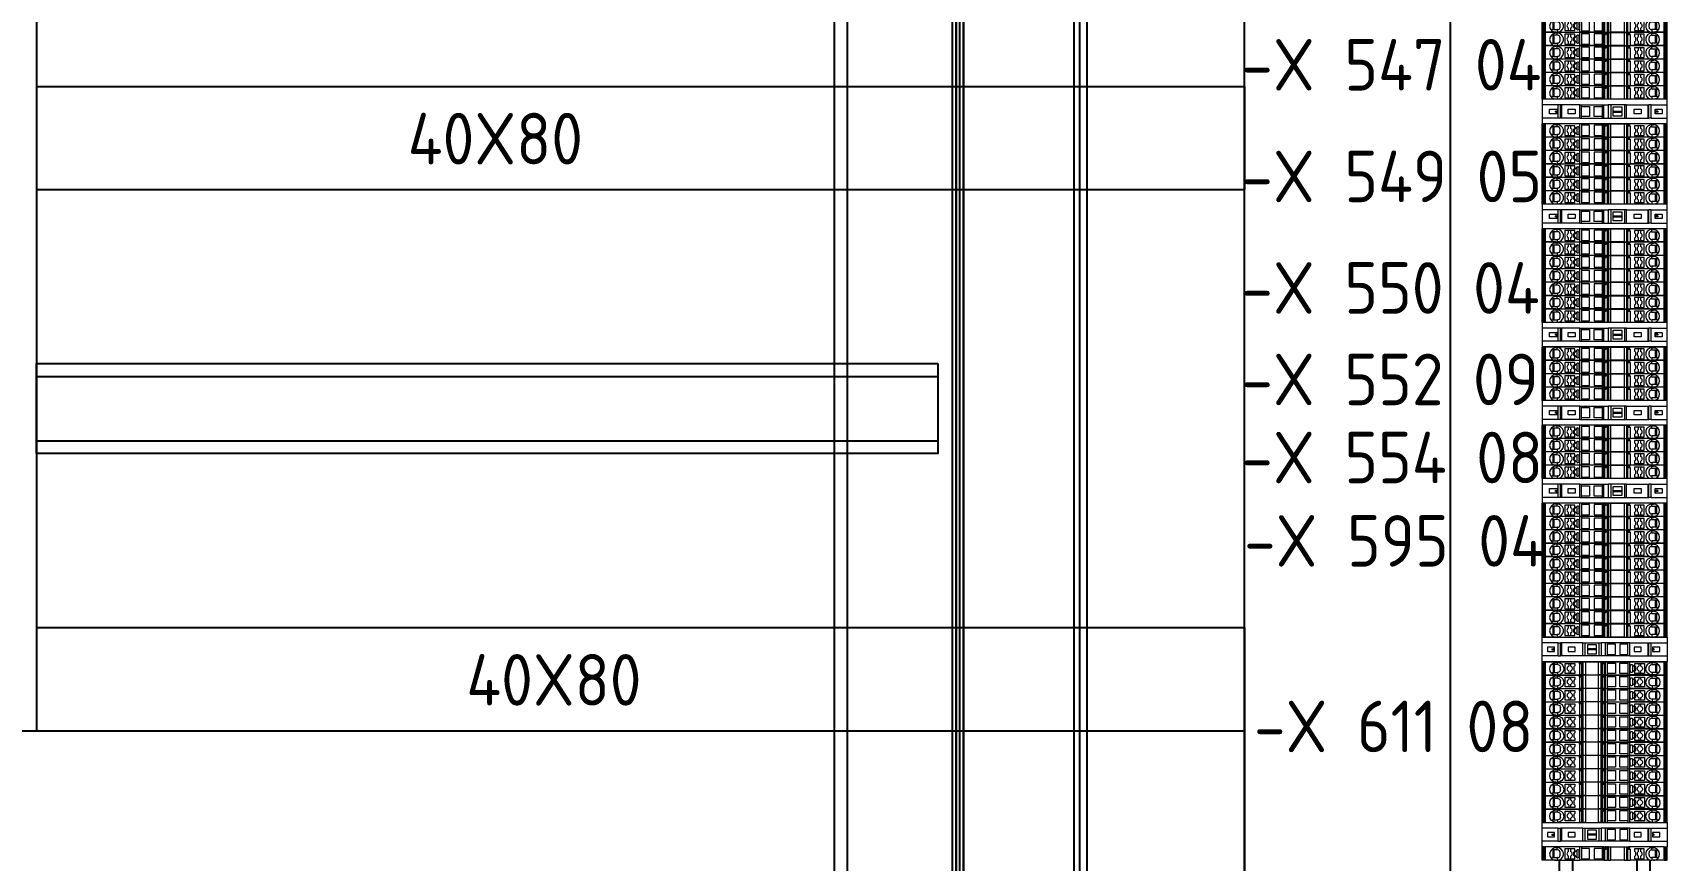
# Model space of a CAD drawing. Header units: millimetres. Extents: x 37984 to 70752, y 14140 to 37584.
# Drawn here: x 45757 to 46392, y 15729 to 16050 of the extents above; entities that cross this region are included whole.
import ezdxf
from ezdxf.enums import TextEntityAlignment as Align

# ---------------------------------------------------------------- set-up
doc = ezdxf.new("R2010")
doc.units = ezdxf.units.MM
doc.set_wipeout_variables(frame=1)
doc.layers.add('! NO PLOT !', color=7, linetype='Continuous', true_color=0xff75dd, plot=False)
doc.layers.add('000-PI-Oprema', color=30, linetype='Continuous', lineweight=5)
doc.layers.add('SI-ORMAR-Oprema', color=30, linetype='Continuous', lineweight=5)
for name, color, linetype in [('000-PI-ORMAR', 2, 'Continuous'), ('000-PI_TEXT', 7, 'Continuous'), ('002-PI-Kabelska kanalica', 150, 'Continuous'), ('004-PI-DIN Šina', 3, 'Continuous')]:
    doc.layers.add(name, color=color, linetype=linetype)
doc.styles.add('PI0', font='isocpeur.ttf', dxfattribs={"width": 0.9})

# ---------------------------------------------------------------- blocks, each defined once
blk = doc.blocks.new('800mm bez ploce')
at = {"layer": '000-PI-ORMAR'}
for p, q in [((47920.01, 47274.57), (47920.01, 45290.07)), ((47921.51, 47274.57), (47921.51, 45290.07)), ((47921.52, 45290.07), (47921.52, 47274.57))]:
    blk.add_line(p, q, dxfattribs=at)
blk = doc.blocks.new('*U1280')
at = {"layer": '002-PI-Kabelska kanalica'}
for p, q in [((-20, -100), (-20, 1220)), ((60, -100), (60, 1220))]:
    blk.add_line(p, q, dxfattribs=at)
blk = doc.blocks.new('poveznica montaznih ploca 2100mm')
at = {"layer": '! NO PLOT !'}
for p, q in [((59472.54, 55742.17), (59472.54, 53847.74)), ((59477.54, 55740.77), (59477.54, 53837.74)), ((59565.54, 55740.77), (59565.54, 53837.74)), ((59570.54, 55742.17), (59570.54, 53847.74))]:
    blk.add_line(p, q, dxfattribs=at)
blk = doc.blocks.new('*U1269')
at = {"layer": '002-PI-Kabelska kanalica'}
for p, q in [((-20, 560), (60, 560)), ((-20, -100), (-20, 560)), ((60, -100), (60, 560)), ((-20, -100), (60, -100))]:
    blk.add_line(p, q, dxfattribs=at)
blk = doc.blocks.new('*U1271')
at = {"layer": '002-PI-Kabelska kanalica'}
for p, q in [((-20, 369), (20, 369)), ((-20, -100), (-20, 369)), ((20, -100), (20, 369)), ((-20, -100), (20, -100))]:
    blk.add_line(p, q, dxfattribs=at)
blk = doc.blocks.new('*U1272')
at = {"layer": '002-PI-Kabelska kanalica'}
for p, q in [((-20, 918), (60, 918)), ((-20, -100), (-20, 918))]:
    blk.add_line(p, q, dxfattribs=at)
blk = doc.blocks.new('*U1265')
at = {"layer": '004-PI-DIN Šina'}
blk.add_lwpolyline([(350, -17.5), (350, 17.5), (0, 17.5), (0, -17.5)], close=True, dxfattribs=at)
for points in [[(0, 12.5), (350, 12.5)], [(0, -12.5), (350, -12.5)]]:
    blk.add_lwpolyline(points, dxfattribs=at)
blk = doc.blocks.new('*U1268')
at = {"layer": '002-PI-Kabelska kanalica'}
for p, q in [((-20, 369), (20, 369)), ((-20, -100), (-20, 369)), ((20, -100), (20, 369)), ((-20, -100), (20, -100))]:
    blk.add_line(p, q, dxfattribs=at)
blk = doc.blocks.new('*U457')
blk.add_wipeout([(47227.3, 37326.63), (47227.3, 37321.48), (47275.9, 37321.48), (47275.9, 37326.63)])
at = {"layer": '000-PI-Oprema'}
for p, q in [((47227.3, 37321.48), (47227.3, 37326.63)), ((47227.85, 37326.63), (47227.3, 37326.63)), ((47228.39, 37326.63), (47227.85, 37326.63)), ((47227.85, 37321.48), (47227.85, 37326.63)), ((47228.39, 37321.48), (47228.39, 37326.63)), ((47228.56, 37326.63), (47228.39, 37326.63)), ((47228.56, 37321.48), (47228.56, 37326.63)), ((47241.88, 37326.63), (47228.56, 37326.63)), ((47231, 37325.48), (47230.9, 37325.58)), ((47231.45, 37325.48), (47231, 37325.48)), ((47231.45, 37325.48), (47231.45, 37322.48)), ((47231.6, 37325.48), (47231.45, 37325.48)), ((47231.6, 37322.48), (47231.6, 37325.48)), ((47231.85, 37325.48), (47231.6, 37325.48)), ((47231.85, 37325.48), (47231.85, 37322.48)), ((47233.2, 37325.48), (47231.85, 37325.48)), ((47233.2, 37326.28), (47232.6, 37326.28)), ((47233.2, 37325.48), (47233.2, 37326.28)), ((47233.3, 37325.48), (47233.2, 37325.48)), ((47237.55, 37325.88), (47236.15, 37325.88)), ((47236.15, 37325.88), (47236.15, 37322.08)), ((47238.35, 37325.88), (47237.55, 37325.88)), ((47237.55, 37324.9), (47237.55, 37325.88)), ((47239.95, 37325.88), (47238.35, 37325.88)), ((47238.35, 37325.88), (47238.35, 37324.9)), ((47239.55, 37324.58), (47239.95, 37324.98)), ((47239.95, 37324.98), (47239.95, 37325.88)), ((47240.78, 37325.37), (47240.78, 37322.6)), ((47241.88, 37321.48), (47241.88, 37326.63)), ((47242.6, 37326.63), (47241.88, 37326.63)), ((47242.6, 37326.63), (47242.6, 37326.06)), ((47250.6, 37326.63), (47242.6, 37326.63)), ((47242.6, 37326.06), (47242.6, 37322.06)), ((47245.75, 37326.06), (47242.6, 37326.06)), ((47245.75, 37322.06), (47245.75, 37326.06)), ((47247.45, 37326.06), (47247.45, 37322.06)), ((47250.6, 37326.06), (47247.45, 37326.06)), ((47250.6, 37326.63), (47250.6, 37326.06)), ((47251.32, 37326.63), (47250.6, 37326.63)), ((47250.6, 37326.06), (47250.6, 37322.06)), ((47251.32, 37326.63), (47251.75, 37326.63)), ((47251.32, 37321.48), (47251.32, 37326.63)), ((47251.65, 37321.48), (47251.65, 37325.83)), ((47251.65, 37325.83), (47251.75, 37325.83)), ((47251.75, 37325.83), (47251.75, 37326.63)), ((47252.21, 37326.63), (47251.75, 37326.63)), ((47251.75, 37325.83), (47252.21, 37325.83)), ((47252.21, 37326.63), (47252.56, 37326.63)), ((47252.21, 37325.83), (47252.21, 37326.63)), ((47253.07, 37326.63), (47252.56, 37326.63)), ((47252.56, 37326.63), (47252.56, 37321.48)), ((47253.07, 37326.63), (47253.07, 37321.48)), ((47253.07, 37326.63), (47253.98, 37326.63)), ((47253.98, 37321.48), (47253.98, 37326.63)), ((47253.98, 37326.63), (47259.12, 37326.63)), ((47259.12, 37326.63), (47259.12, 37321.48)), ((47259.12, 37326.63), (47260.03, 37326.63)), ((47260.03, 37326.63), (47260.03, 37321.48)), ((47260.03, 37326.63), (47260.54, 37326.63)), ((47260.54, 37321.48), (47260.54, 37326.63)), ((47260.54, 37326.63), (47260.89, 37326.63)), ((47260.89, 37325.83), (47260.89, 37326.63)), ((47261.35, 37326.63), (47260.89, 37326.63)), ((47260.89, 37325.83), (47261.35, 37325.83)), ((47261.35, 37325.83), (47261.35, 37326.63)), ((47274.65, 37326.63), (47261.35, 37326.63)), ((47261.35, 37325.83), (47261.45, 37325.83)), ((47261.45, 37325.83), (47261.45, 37321.48)), ((47264.75, 37325.88), (47263.15, 37325.88)), ((47263.15, 37325.88), (47263.15, 37324.98)), ((47263.15, 37324.98), (47263.55, 37324.58)), ((47264.75, 37324.9), (47264.75, 37325.88)), ((47265.55, 37325.88), (47264.75, 37325.88)), ((47265.55, 37325.88), (47265.55, 37324.9)), ((47266.95, 37325.88), (47265.55, 37325.88)), ((47266.95, 37322.08), (47266.95, 37325.88)), ((47269.8, 37325.48), (47269.9, 37325.48)), ((47269.9, 37326.28), (47270.5, 37326.28)), ((47269.9, 37325.48), (47269.9, 37326.28)), ((47269.9, 37325.48), (47271.25, 37325.48)), ((47271.25, 37325.48), (47271.25, 37322.48)), ((47271.25, 37325.48), (47271.5, 37325.48)), ((47271.5, 37322.48), (47271.5, 37325.48)), ((47271.5, 37325.48), (47271.65, 37325.48)), ((47271.65, 37325.48), (47271.65, 37322.48)), ((47271.65, 37325.48), (47272.1, 37325.48)), ((47272.1, 37325.48), (47272.2, 37325.58)), ((47274.65, 37321.48), (47274.65, 37326.63)), ((47274.65, 37326.63), (47274.82, 37326.63)), ((47274.82, 37321.48), (47274.82, 37326.63)), ((47274.82, 37326.63), (47275.35, 37326.63)), ((47275.35, 37321.48), (47275.35, 37326.63)), ((47275.35, 37326.63), (47275.9, 37326.63)), ((47275.9, 37321.48), (47275.9, 37326.63)), ((47227.85, 37321.48), (47227.3, 37321.48)), ((47228.39, 37321.48), (47227.85, 37321.48)), ((47228.56, 37321.48), (47228.39, 37321.48)), ((47231.6, 37321.48), (47228.56, 37321.48)), ((47230.9, 37322.19), (47231.2, 37322.48)), ((47231.2, 37322.48), (47231.45, 37322.48)), ((47231.45, 37322.48), (47231.6, 37322.48)), ((47231.6, 37322.48), (47231.85, 37322.48)), ((47231.6, 37321.7), (47231.6, 37321.48)), ((47232.6, 37321.48), (47231.6, 37321.48)), ((47231.85, 37322.48), (47233.2, 37322.48)), ((47232.6, 37321.48), (47233.2, 37321.48)), ((47233.3, 37322.48), (47233.2, 37322.48)), ((47233.2, 37322.48), (47233.2, 37321.48)), ((47234.2, 37321.48), (47233.2, 37321.48)), ((47234.2, 37321.48), (47234.2, 37321.7)), ((47234.2, 37321.48), (47241.88, 37321.48)), ((47236.15, 37322.08), (47237.55, 37322.08)), ((47237.55, 37322.08), (47237.55, 37323.07)), ((47237.55, 37322.08), (47238.35, 37322.08)), ((47238.35, 37323.07), (47238.35, 37322.08)), ((47238.35, 37322.08), (47239.95, 37322.08)), ((47239.55, 37323.38), (47239.55, 37324.58)), ((47239.95, 37322.98), (47239.55, 37323.38)), ((47239.95, 37322.08), (47239.95, 37322.98)), ((47242.6, 37321.48), (47241.88, 37321.48)), ((47242.6, 37322.06), (47245.75, 37322.06)), ((47242.6, 37322.06), (47242.6, 37321.48)), ((47250.6, 37321.48), (47242.6, 37321.48)), ((47247.45, 37322.06), (47250.6, 37322.06)), ((47250.6, 37322.06), (47250.6, 37321.48)), ((47251.32, 37321.48), (47250.6, 37321.48)), ((47251.32, 37321.48), (47251.65, 37321.48)), ((47251.65, 37321.48), (47252.56, 37321.48)), ((47253.07, 37321.48), (47252.56, 37321.48)), ((47253.07, 37321.48), (47253.98, 37321.48)), ((47259.12, 37321.48), (47253.98, 37321.48)), ((47259.12, 37321.48), (47260.03, 37321.48)), ((47260.03, 37321.48), (47260.54, 37321.48)), ((47260.54, 37321.48), (47261.45, 37321.48)), ((47268.9, 37321.48), (47261.45, 37321.48)), ((47263.55, 37323.38), (47263.15, 37322.98)), ((47263.15, 37322.98), (47263.15, 37322.08)), ((47263.15, 37322.08), (47264.75, 37322.08)), ((47263.55, 37324.58), (47263.55, 37323.38)), ((47264.75, 37322.08), (47264.75, 37323.07)), ((47264.75, 37322.08), (47265.55, 37322.08)), ((47265.55, 37323.07), (47265.55, 37322.08)), ((47265.55, 37322.08), (47266.95, 37322.08)), ((47268.8, 37323.48), (47268.8, 37324.48)), ((47268.9, 37321.48), (47268.9, 37321.7)), ((47268.9, 37321.48), (47269.9, 37321.48)), ((47269.8, 37322.48), (47269.9, 37322.48)), ((47271.25, 37322.48), (47269.9, 37322.48)), ((47269.9, 37322.48), (47269.9, 37321.48)), ((47270.5, 37321.48), (47269.9, 37321.48)), ((47271.5, 37321.48), (47270.5, 37321.48)), ((47271.5, 37322.48), (47271.25, 37322.48)), ((47271.65, 37322.48), (47271.5, 37322.48)), ((47271.5, 37321.7), (47271.5, 37321.48)), ((47274.65, 37321.48), (47271.5, 37321.48)), ((47271.9, 37322.48), (47271.65, 37322.48)), ((47272.2, 37322.19), (47271.9, 37322.48)), ((47274.65, 37321.48), (47274.82, 37321.48)), ((47274.82, 37321.48), (47275.35, 37321.48)), ((47275.35, 37321.48), (47275.9, 37321.48))]:
    blk.add_line(p, q, dxfattribs=at)
for centre, radius, start, end in [((47232.6, 37323.88), 2.4, 135, 225), ((47232.6, 37323.88), 2.4, 90, 135), ((47233.2, 37323.88), 2.4, 294.62432, 90), ((47233.3, 37324.48), 1, 0, 90), ((47237.95, 37323.98), 1, 113.57818, 246.42182), ((47237.95, 37323.98), 1, 293.57818, 66.42182), ((47241.15, 37325.03), 0.5, 5.44059, 134.99975), ((47265.15, 37323.98), 1, 113.57818, 246.42182), ((47265.15, 37323.98), 1, 293.57818, 66.42182), ((47269.9, 37323.88), 2.4, 90, 245.37568), ((47269.8, 37324.48), 1, 90, 180), ((47270.5, 37323.88), 2.4, 45, 90), ((47270.5, 37323.88), 2.4, 315, 45), ((47232.6, 37323.88), 2.4, 225, 245.37568), ((47232.6, 37323.88), 2.4, 245.37568, 270), ((47233.2, 37323.88), 2.4, 270, 294.62432), ((47233.3, 37323.48), 1, 270, 360), ((47241.15, 37322.93), 0.5, 225, 354.55967), ((47269.8, 37323.48), 1, 180, 270), ((47269.9, 37323.88), 2.4, 245.37568, 270), ((47270.5, 37323.88), 2.4, 270, 294.62432), ((47270.5, 37323.88), 2.4, 294.62432, 315)]:
    blk.add_arc(centre, radius, start, end, dxfattribs=at)
for points in [[(47240.78, 37325.37), (47240.55, 37325.14), (47240.32, 37324.91), (47240.09, 37324.68), (47239.85, 37324.44)], [(47240.8, 37325.39), (47240.79, 37325.38), (47240.78, 37325.37)], [(47241.75, 37323.98), (47241.73, 37324.26), (47241.7, 37324.53), (47241.67, 37324.81), (47241.65, 37325.08)], [(47234.3, 37323.48), (47234.3, 37323.61), (47234.3, 37323.74), (47234.3, 37323.87), (47234.3, 37324.01), (47234.3, 37324.14), (47234.3, 37324.26), (47234.3, 37324.38), (47234.3, 37324.48)], [(47239.85, 37323.53), (47239.85, 37323.76), (47239.85, 37323.98), (47239.85, 37324.21), (47239.85, 37324.44)], [(47240.78, 37322.6), (47240.55, 37322.83), (47240.32, 37323.05), (47240.09, 37323.29), (47239.85, 37323.53)], [(47240.8, 37322.58), (47240.79, 37322.59), (47240.78, 37322.6)], [(47241.65, 37322.89), (47241.67, 37323.16), (47241.7, 37323.44), (47241.73, 37323.71), (47241.75, 37323.98)]]:
    blk.add_spline(points, degree=3, dxfattribs=at)
blk = doc.blocks.new('*U1313')
at = {"layer": '000-PI-Oprema'}
blk.add_blockref('*U457', (-47251.6, -37324.06), dxfattribs=at)
blk = doc.blocks.new('*U1314')
at = {"layer": '000-PI-Oprema', "color": 0, "linetype": 'ByBlock', "lineweight": -2, "transparency": 16777216}
blk.add_blockref('*U1313', (0, 0), dxfattribs=at)
blk.add_blockref('*U1313', (0, -5.2), dxfattribs=at)
blk.add_blockref('*U1313', (0, -10.4), dxfattribs=at)
blk.add_blockref('*U1313', (0, -15.6), dxfattribs=at)
blk.add_blockref('*U1313', (0, -20.8), dxfattribs=at)
blk.add_blockref('*U1313', (0, -26), dxfattribs=at)
blk.add_blockref('*U1313', (0, -31.2), dxfattribs=at)
blk = doc.blocks.new('*U1311')
at = {"layer": '000-PI-Oprema'}
blk.add_blockref('*U457', (-47251.6, -37324.06), dxfattribs=at)
blk = doc.blocks.new('*U1312')
at = {"layer": '000-PI-Oprema', "color": 0, "linetype": 'ByBlock', "lineweight": -2, "transparency": 16777216}
blk.add_blockref('*U1311', (0, 0), dxfattribs=at)
blk.add_blockref('*U1311', (0, -5.2), dxfattribs=at)
blk.add_blockref('*U1311', (0, -10.4), dxfattribs=at)
blk.add_blockref('*U1311', (0, -15.6), dxfattribs=at)
blk.add_blockref('*U1311', (0, -20.8), dxfattribs=at)
blk.add_blockref('*U1311', (0, -26), dxfattribs=at)
blk = doc.blocks.new('*U403')
blk.add_wipeout([(-24.3, 2.2), (24.3, 2.2), (24.3, -7.35), (-24.3, -7.35)])
at = {"layer": 'SI-ORMAR-Oprema'}
for p, q in [((-24.3, 2.2), (-24.3, -7.35)), ((24.3, 2.2), (-24.3, 2.2)), ((-18.03, 0), (-24.3, 0)), ((24.3, -7.35), (24.3, 2.2)), ((-18.03, -5.15), (-24.3, -5.15)), ((-21.4, -3.42), (-21.4, -1.72)), ((-21.4, -1.72), (-18.5, -1.72)), ((-18.5, -3.42), (-21.4, -3.42)), ((-19.01, -2.38), (-19.15, -2.38)), ((-19.15, -2.78), (-19.15, -2.38)), ((-19.01, -2.78), (-19.15, -2.78)), ((-19.01, -2.38), (-19.01, -2.78)), ((-19.01, -2.38), (-18.5, -2.38)), ((-19.01, -2.78), (-18.5, -2.78)), ((-18.5, -1.72), (-18.5, -2.38)), ((-18.5, -2.38), (-18.5, -2.78)), ((-18.5, -2.78), (-18.5, -3.42)), ((-18.03, -5.15), (-18.03, 0)), ((-17.1, 0), (-18.03, 0)), ((-17.1, -5.15), (-18.03, -5.15)), ((-17.1, -5.15), (-17.1, 0)), ((-17, 0), (-17.1, 0)), ((-17, -5.15), (-17.1, -5.15)), ((-17, 0), (-17, -5.15)), ((-16.74, 0), (-17, 0)), ((-16.74, -5.15), (-17, -5.15)), ((-16.74, 0), (-16.74, -5.15)), ((-9.72, 0), (-16.74, 0)), ((-9.72, -5.15), (-16.74, -5.15)), ((-14.15, -1.72), (-11.45, -1.72)), ((-14.15, -3.42), (-14.15, -1.72)), ((-11.45, -3.42), (-14.15, -3.42)), ((-11.45, -1.72), (-11.45, -3.42)), ((-9.72, 0), (-9, 0)), ((-9.72, -5.15), (-9.72, 0)), ((-9.72, -5.15), (-9, -5.15)), ((-9, -0.57), (-9, 0)), ((-9, 0), (-1, 0)), ((-9, -4.57), (-9, -0.57)), ((-9, -0.57), (-5.85, -0.57)), ((-5.85, -4.57), (-9, -4.57)), ((-9, -5.15), (-9, -4.57)), ((-9, -5.15), (-1, -5.15)), ((-5.85, -0.57), (-5.85, -4.57)), ((-4.15, -0.57), (-1, -0.57)), ((-4.15, -4.57), (-4.15, -0.57)), ((-1, -4.57), (-4.15, -4.57)), ((-1, 0), (-1, -0.57)), ((-1, 0), (-0.28, 0)), ((-1, -0.57), (-1, -4.57)), ((-1, -4.57), (-1, -5.15)), ((-1, -5.15), (-0.28, -5.15)), ((-0.28, 0), (1.39, 0)), ((-0.28, -5.15), (-0.28, 0)), ((-0.28, -5.15), (1.39, -5.15)), ((2.32, 0), (1.39, 0)), ((1.39, 0), (1.39, -5.15)), ((1.39, -5.15), (2.32, -5.15)), ((7.69, 0), (2.32, 0)), ((2.32, 0), (2.32, -5.15)), ((2.32, -5.15), (7.69, -5.15)), ((3.22, -0.82), (6.67, -0.82)), ((3.22, -2.38), (3.22, -0.82)), ((3.22, -2.38), (6.67, -2.38)), ((3.22, -2.78), (3.22, -2.38)), ((3.22, -2.78), (6.67, -2.78)), ((3.22, -4.32), (3.22, -2.78)), ((6.67, -4.32), (3.22, -4.32)), ((6.67, -0.82), (6.67, -2.38)), ((6.67, -2.38), (6.67, -2.78)), ((6.67, -2.78), (6.67, -4.32)), ((7.69, 0), (7.69, -5.15)), ((8.51, 0), (7.69, 0)), ((7.69, -5.15), (8.51, -5.15)), ((8.51, -5.15), (8.51, 0)), ((8.51, 0), (16.74, 0)), ((8.51, -5.15), (16.74, -5.15)), ((11.45, -1.72), (14.15, -1.72)), ((11.45, -3.42), (11.45, -1.72)), ((14.15, -3.42), (11.45, -3.42)), ((14.15, -1.72), (14.15, -3.42)), ((16.74, 0), (16.74, -5.15)), ((16.74, 0), (17, 0)), ((16.74, -5.15), (17, -5.15)), ((17, -5.15), (17, 0)), ((17, 0), (17.1, 0)), ((17, -5.15), (17.1, -5.15)), ((18.03, 0), (17.1, 0)), ((17.1, -5.15), (17.1, 0)), ((18.03, -5.15), (17.1, -5.15)), ((18.03, 0), (24.3, 0)), ((18.03, -5.15), (18.03, 0)), ((18.03, -5.15), (24.3, -5.15)), ((19.55, -2.38), (19.55, -1.72)), ((19.55, -1.72), (22.25, -1.72)), ((19.55, -2.78), (19.55, -2.38)), ((19.55, -2.38), (19.89, -2.38)), ((19.55, -2.78), (19.89, -2.78)), ((19.55, -3.42), (19.55, -2.78)), ((22.25, -3.42), (19.55, -3.42)), ((19.89, -2.38), (19.89, -2.78)), ((20.59, -2.38), (19.89, -2.38)), ((20.59, -2.78), (19.89, -2.78)), ((20.59, -2.38), (20.59, -2.78)), ((22.25, -1.72), (22.25, -3.42)), ((24.3, -7.35), (-24.3, -7.35))]:
    blk.add_line(p, q, dxfattribs=at)
blk = doc.blocks.new('*U1315')
at = {"layer": '000-PI-Oprema'}
blk.add_blockref('*U457', (-47251.6, -37324.06), dxfattribs=at)
blk = doc.blocks.new('*U1329')
at = {"layer": '000-PI-Oprema', "color": 0, "linetype": 'ByBlock', "lineweight": -2, "transparency": 16777216}
blk.add_blockref('*U1315', (0, 0), dxfattribs=at)
blk.add_blockref('*U1315', (0, -5.2), dxfattribs=at)
blk.add_blockref('*U1315', (0, -10.4), dxfattribs=at)
blk.add_blockref('*U1315', (0, -15.6), dxfattribs=at)
blk.add_blockref('*U1315', (0, -20.8), dxfattribs=at)
blk.add_blockref('*U1315', (0, -26), dxfattribs=at)
blk.add_blockref('*U1315', (0, -31.2), dxfattribs=at)
blk = doc.blocks.new('*U1330')
at = {"layer": '000-PI-Oprema'}
blk.add_blockref('*U457', (-47251.6, -37324.06), dxfattribs=at)
blk = doc.blocks.new('*U1331')
at = {"layer": '000-PI-Oprema', "color": 0, "linetype": 'ByBlock', "lineweight": -2, "transparency": 16777216}
blk.add_blockref('*U1330', (0, 0), dxfattribs=at)
blk.add_blockref('*U1330', (0, -5.2), dxfattribs=at)
blk.add_blockref('*U1330', (0, -10.4), dxfattribs=at)
blk.add_blockref('*U1330', (0, -15.6), dxfattribs=at)
blk = doc.blocks.new('*U1332')
at = {"layer": '000-PI-Oprema'}
blk.add_blockref('*U457', (-47251.6, -37324.06), dxfattribs=at)
blk = doc.blocks.new('*U1333')
at = {"layer": '000-PI-Oprema', "color": 0, "linetype": 'ByBlock', "lineweight": -2, "transparency": 16777216}
blk.add_blockref('*U1332', (0, 0), dxfattribs=at)
blk.add_blockref('*U1332', (0, -5.2), dxfattribs=at)
blk.add_blockref('*U1332', (0, -10.4), dxfattribs=at)
blk.add_blockref('*U1332', (0, -15.6), dxfattribs=at)
blk = doc.blocks.new('*U1338')
at = {"layer": '000-PI-Oprema'}
blk.add_blockref('*U457', (-47251.6, -37324.06), dxfattribs=at)
blk = doc.blocks.new('*U1339')
at = {"layer": '000-PI-Oprema', "color": 0, "linetype": 'ByBlock', "lineweight": -2, "transparency": 16777216}
blk.add_blockref('*U1338', (0, 0), dxfattribs=at)
blk.add_blockref('*U1338', (0, -5.2), dxfattribs=at)
blk.add_blockref('*U1338', (0, -10.4), dxfattribs=at)
blk.add_blockref('*U1338', (0, -15.6), dxfattribs=at)
blk.add_blockref('*U1338', (0, -20.8), dxfattribs=at)
blk.add_blockref('*U1338', (0, -26), dxfattribs=at)
blk.add_blockref('*U1338', (0, -31.2), dxfattribs=at)
blk.add_blockref('*U1338', (0, -36.4), dxfattribs=at)
blk.add_blockref('*U1338', (0, -41.6), dxfattribs=at)
blk.add_blockref('*U1338', (0, -46.8), dxfattribs=at)
blk = doc.blocks.new('*U1297')
at = {"layer": '000-PI-Oprema'}
blk.add_blockref('*U457', (-47251.6, -37324.06), dxfattribs=at)
blk = doc.blocks.new('*U1298')
at = {"layer": '000-PI-Oprema', "color": 0, "linetype": 'ByBlock', "lineweight": -2, "transparency": 16777216}
blk.add_blockref('*U1297', (0, 0), dxfattribs=at)
blk.add_blockref('*U1297', (0, -5.2), dxfattribs=at)
blk.add_blockref('*U1297', (0, -10.4), dxfattribs=at)
blk.add_blockref('*U1297', (0, -15.6), dxfattribs=at)
blk.add_blockref('*U1297', (0, -20.8), dxfattribs=at)
blk.add_blockref('*U1297', (0, -26), dxfattribs=at)
blk.add_blockref('*U1297', (0, -31.2), dxfattribs=at)
blk.add_blockref('*U1297', (0, -36.4), dxfattribs=at)
blk.add_blockref('*U1297', (0, -41.6), dxfattribs=at)
blk.add_blockref('*U1297', (0, -46.8), dxfattribs=at)
blk.add_blockref('*U1297', (0, -52), dxfattribs=at)
blk.add_blockref('*U1297', (0, -57.2), dxfattribs=at)

msp = doc.modelspace()

# ---------------------------------------------------------------- linework, layer by layer
at = {"layer": '000-PI-ORMAR'}
for p, q in [((46116.896, 16761.404), (46116.896, 14776.904)), ((46118.396, 16761.404), (46118.396, 14776.904)), ((46118.408, 14776.904), (46118.408, 16761.404)), ((46163.396, 16709.404), (46163.396, 14819.404))]:
    msp.add_line(p, q, dxfattribs=at)
at = {"layer": '004-PI-DIN Šina'}
msp.add_lwpolyline([(46384.81, 15179.404), (46349.81, 15179.404), (46349.81, 16439.404), (46384.81, 16439.404)], close=True, dxfattribs=at)
for points in [[(46354.81, 16439.404), (46354.81, 15179.404)], [(46379.81, 16439.404), (46379.81, 15179.404)]]:
    msp.add_lwpolyline(points, dxfattribs=at)

# ---------------------------------------------------------------- block references
at = {"layer": '! NO PLOT !'}
msp.add_blockref('poveznica montaznih ploca 2100mm', (-13404.331, -39031.862), dxfattribs=at)
at = {"xscale": -1, "rotation": 180}
for name, p in [('*U1269', (45698.483, 16339.404)), ('*U1265', (45758.483, 15904.404))]:
    msp.add_blockref(name, p, dxfattribs=at)
for name, p, rotation in [('*U1280', (46287.31, 16339.404), 180), ('*U1271', (45858.483, 16009.404), 270), ('*U1268', (45858.483, 15799.404), 270), ('*U1272', (45309.495, 15759.404), 270)]:
    msp.add_blockref(name, p, dxfattribs=dict(rotation=rotation))
at = {"layer": '000-PI-Oprema', "ltscale": 0.25}
msp.add_blockref('800mm bez ploce', (-1806.028, -30513.162), dxfattribs=at)

# ---------------------------------------------------------------- texts
at = {"char_height": 20, "width": 16.78721, "attachment_point": 5, "style": 'PI0'}
for insert in [(45936.651, 16009.133), (45959.381, 15799.133)]:
    msp.add_mtext('{\\fISOCPEUR|b0|i0|c238|p34;4}0X{\\fISOCPEUR|b0|i0|c238|p34;8}0', dxfattribs=dict(at, insert=insert))
at = {"layer": '000-PI_TEXT', "style": 'PI0', "width": 0.9}
msp.add_text('-X 611 08', height=20, dxfattribs=at).set_placement((46231.163, 15765.065), align=Align.BOTTOM_LEFT)

# ---------------------------------------------------------------- next in the draw order: block references
at = {"layer": '000-PI-Oprema'}
for name, p in [('*U1314', (46367.31, 16058.218)), ('*U1312', (46367.31, 16012.318)), ('*U1331', (46367.31, 15925.718)), ('*U1333', (46367.31, 15895.418)), ('*U1339', (46367.31, 15865.118))]:
    msp.add_blockref(name, p, dxfattribs=at)
at = {"layer": '000-PI-Oprema', "xscale": -1}
msp.add_blockref('*U1298', (46367.31, 15803.618), dxfattribs=at)

# ---------------------------------------------------------------- next in the draw order: block references
at = {"layer": 'SI-ORMAR-Oprema'}
for p in [(46367.31, 16022.243), (46367.31, 15981.543)]:
    msp.add_blockref('*U403', p, dxfattribs=at)
at = {"layer": 'SI-ORMAR-Oprema', "xscale": -1}
for p in [(46367.31, 15813.543), (46367.31, 15741.643)]:
    msp.add_blockref('*U403', p, dxfattribs=at)

# ---------------------------------------------------------------- next in the draw order: texts
at = {"layer": '000-PI_TEXT', "style": 'PI0', "width": 0.9}
for s, p in [('-X 547 04', (46226.249, 16021.809)), ('-X 595 04', (46227.31, 15837.073))]:
    msp.add_text(s, height=20, dxfattribs=at).set_placement(p, align=Align.BOTTOM_LEFT)

# ---------------------------------------------------------------- next in the draw order: block references
at = {"layer": '000-PI-Oprema'}
for name, p in [('*U1329', (46367.31, 15971.618)), ('*U457', (-884.29, -21592.341))]:
    msp.add_blockref(name, p, dxfattribs=at)

# ---------------------------------------------------------------- next in the draw order: texts
at = {"layer": '000-PI_TEXT', "style": 'PI0', "width": 0.9}
msp.add_text('-X 549 05', height=20, dxfattribs=at).set_placement((46226.249, 15978.484), align=Align.BOTTOM_LEFT)

# ---------------------------------------------------------------- next in the draw order: block references
at = {"layer": 'SI-ORMAR-Oprema'}
msp.add_blockref('*U403', (46367.31, 15935.643), dxfattribs=at)

# ---------------------------------------------------------------- next in the draw order: texts
at = {"layer": '000-PI_TEXT', "style": 'PI0', "width": 0.9}
msp.add_text('-X 550 04', height=20, dxfattribs=at).set_placement((46226.249, 15935.209), align=Align.BOTTOM_LEFT)

# ---------------------------------------------------------------- next in the draw order: texts
msp.add_text('-X 552 09', height=20, dxfattribs=at).set_placement((46226.249, 15899.709), align=Align.BOTTOM_LEFT)

# ---------------------------------------------------------------- next in the draw order: block references
at = {"layer": 'SI-ORMAR-Oprema'}
msp.add_blockref('*U403', (46367.31, 15905.343), dxfattribs=at)

# ---------------------------------------------------------------- next in the draw order: texts
at = {"layer": '000-PI_TEXT', "style": 'PI0', "width": 0.9}
msp.add_text('-X 554 08', height=20, dxfattribs=at).set_placement((46226.249, 15869.409), align=Align.BOTTOM_LEFT)

# ---------------------------------------------------------------- next in the draw order: block references
at = {"layer": 'SI-ORMAR-Oprema'}
msp.add_blockref('*U403', (46367.31, 15875.043), dxfattribs=at)

doc.saveas('drawing.dxf')
